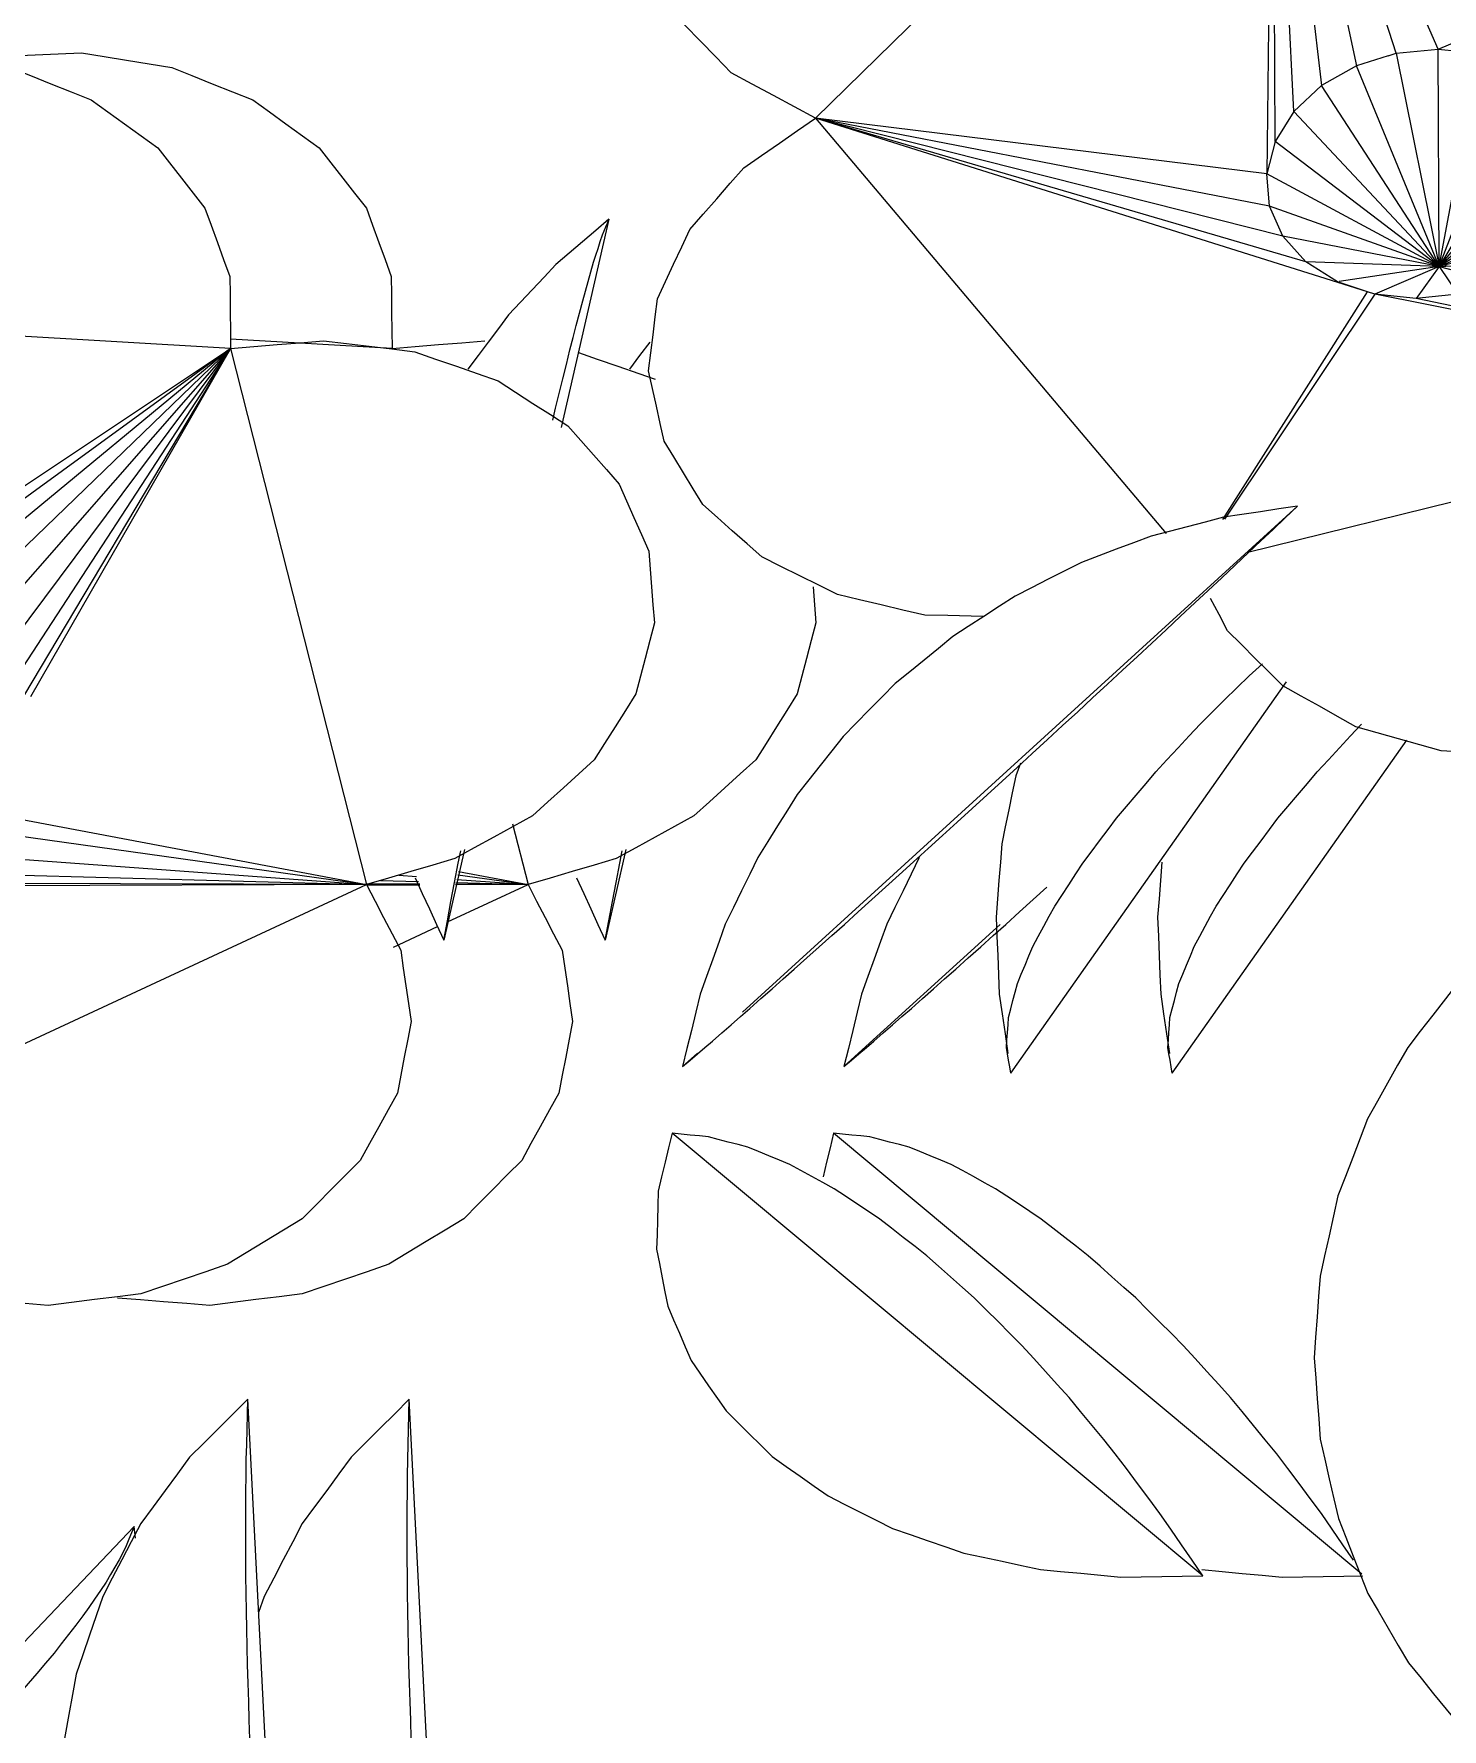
# Model space of a CAD drawing. Header units: metres. Extents: x 10.2 to 20.8, y -0.2 to 6.6.
# Drawn here: x 14.7271 to 14.8006, y 1.5938 to 1.6823 of the extents above; entities that cross this region are included whole.
import ezdxf

# ---------------------------------------------------------------- set-up
doc = ezdxf.new("R2010")
doc.units = ezdxf.units.M
doc.layers.add('Importações nas famílias', color=250, linetype='Continuous', lineweight=5)
doc.layers.add('Vegetação', color=7, linetype='Continuous', lineweight=5)

# ---------------------------------------------------------------- blocks, each defined once
blk = doc.blocks.new('Planta_pergolado_12200 - plantas pergolado_skp_Component_12-V2729-Corte 3')
at = {"layer": 'Importações nas famílias'}
blk.add_line((14.85772, 0.529997), (14.864207, 0.574067), dxfattribs=at)
at = {"layer": 'Importações nas famílias', "flags": 128}
for points in [[(14.864207, 0.574067), (14.863343, 0.573461), (14.862478, 0.572856), (14.861614, 0.57225), (14.86075, 0.571645)], [(14.863111, 0.570979), (14.863385, 0.571751), (14.863659, 0.572523), (14.863933, 0.573295), (14.864207, 0.574067)], [(14.86075, 0.571645), (14.859981, 0.570912), (14.859213, 0.570179), (14.858444, 0.569446), (14.857676, 0.568713)], [(14.862086, 0.56765), (14.862342, 0.568482), (14.862598, 0.569314), (14.862854, 0.570147), (14.863111, 0.570979)], [(14.857676, 0.568713), (14.857021, 0.56787), (14.856366, 0.567027), (14.855712, 0.566184), (14.855057, 0.565341)], [(14.861143, 0.564117), (14.861379, 0.565), (14.861614, 0.565883), (14.86185, 0.566767), (14.862086, 0.56765)], [(14.855057, 0.565341), (14.854531, 0.564407), (14.854006, 0.563474), (14.85348, 0.56254), (14.852955, 0.561606)], [(14.860294, 0.560419), (14.860506, 0.561343), (14.860719, 0.562268), (14.860931, 0.563192), (14.861143, 0.564117)], [(14.852955, 0.561606), (14.85257, 0.560604), (14.852186, 0.559602), (14.851802, 0.5586), (14.851418, 0.557598)], [(14.859547, 0.556597), (14.859734, 0.557552), (14.85992, 0.558508), (14.860107, 0.559463), (14.860294, 0.560419)], [(14.851418, 0.557598), (14.851184, 0.55655), (14.850951, 0.555503), (14.850717, 0.554456), (14.850483, 0.553409)], [(14.858911, 0.552694), (14.85907, 0.55367), (14.859229, 0.554645), (14.859388, 0.555621), (14.859547, 0.556597)], [(14.850483, 0.553409), (14.850406, 0.552341), (14.850328, 0.551273), (14.85025, 0.550205), (14.850173, 0.549138)], [(14.858392, 0.548753), (14.858522, 0.549738), (14.858651, 0.550723), (14.858781, 0.551709), (14.858911, 0.552694)], [(14.850173, 0.549138), (14.850253, 0.548075), (14.850333, 0.547011), (14.850413, 0.545948), (14.850493, 0.544885)], [(14.857997, 0.544817), (14.858096, 0.545801), (14.858195, 0.546785), (14.858293, 0.547769), (14.858392, 0.548753)], [(14.850493, 0.544885), (14.850729, 0.543851), (14.850965, 0.542818), (14.851201, 0.541784), (14.851437, 0.54075)], [(14.85773, 0.540931), (14.857797, 0.541903), (14.857864, 0.542874), (14.857931, 0.543846), (14.857997, 0.544817)], [(14.851437, 0.54075), (14.851824, 0.53977), (14.85221, 0.53879), (14.852596, 0.537811), (14.852983, 0.536831)], [(14.857595, 0.537138), (14.857629, 0.538087), (14.857663, 0.539035), (14.857696, 0.539983), (14.85773, 0.540931)], [(14.857591, 0.53348), (14.857592, 0.534395), (14.857593, 0.535309), (14.857594, 0.536224), (14.857595, 0.537138)], [(14.852983, 0.536831), (14.853511, 0.535928), (14.854038, 0.535024), (14.854566, 0.534121), (14.855094, 0.533218)], [(14.855094, 0.533218), (14.85575, 0.532413), (14.856407, 0.531608), (14.857063, 0.530802), (14.85772, 0.529997)], [(14.85772, 0.529997), (14.857688, 0.530868), (14.857656, 0.531739), (14.857623, 0.532609), (14.857591, 0.53348)]]:
    blk.add_lwpolyline(points, dxfattribs=at)
blk = doc.blocks.new('Planta_pergolado_12200 - plantas pergolado_skp_Component_12-V2751-Corte 3')
at = {"layer": 'Importações nas famílias'}
for p, q in [((14.790518, 1.038175), (14.791209, 1.038805)), ((14.778089, 1.017431), (14.792472, 1.037865)), ((14.778589, 1.033618), (14.778345, 1.032952))]:
    blk.add_line(p, q, dxfattribs=at)
at = {"layer": 'Importações nas famílias', "flags": 128}
for points in [[(14.787966, 1.035658), (14.788604, 1.036287), (14.789242, 1.036917), (14.78988, 1.037546), (14.790518, 1.038175)], [(14.785652, 1.03317), (14.78623, 1.033792), (14.786809, 1.034414), (14.787388, 1.035036), (14.787966, 1.035658)], [(14.778345, 1.032952), (14.778162, 1.032067), (14.777978, 1.031182), (14.777795, 1.030297), (14.777612, 1.029412)], [(14.7836, 1.030739), (14.784113, 1.031346), (14.784626, 1.031954), (14.785139, 1.032562), (14.785652, 1.03317)], [(14.781834, 1.028391), (14.782275, 1.028978), (14.782717, 1.029565), (14.783158, 1.030152), (14.7836, 1.030739)], [(14.777612, 1.029412), (14.777539, 1.028455), (14.777467, 1.027498), (14.777394, 1.026541), (14.777322, 1.025584)], [(14.780373, 1.026154), (14.780738, 1.026714), (14.781103, 1.027273), (14.781469, 1.027832), (14.781834, 1.028391)], [(14.777322, 1.025584), (14.777362, 1.024577), (14.777402, 1.023571), (14.777442, 1.022565), (14.777482, 1.021559)], [(14.779234, 1.024052), (14.779518, 1.024577), (14.779803, 1.025103), (14.780088, 1.025629), (14.780373, 1.026154)], [(14.778429, 1.022108), (14.77863, 1.022594), (14.778831, 1.02308), (14.779032, 1.023566), (14.779234, 1.024052)], [(14.777967, 1.020344), (14.778082, 1.020785), (14.778198, 1.021226), (14.778313, 1.021667), (14.778429, 1.022108)], [(14.777482, 1.021559), (14.777634, 1.020527), (14.777786, 1.019495), (14.777937, 1.018463)], [(14.777853, 1.018779), (14.777881, 1.01917), (14.77791, 1.019561), (14.777938, 1.019952), (14.777967, 1.020344)], [(14.778089, 1.017431), (14.77803, 1.017768), (14.777971, 1.018105), (14.777912, 1.018442), (14.777853, 1.018779)]]:
    blk.add_lwpolyline(points, dxfattribs=at)
blk = doc.blocks.new('Planta_pergolado_12200 - plantas pergolado_skp_Component_17-V2992-Corte 3')
at = {"layer": 'Importações nas famílias'}
for p, q in [((14.767887, 1.677891), (14.791736, 1.701251)), ((14.791736, 1.701251), (14.791444, 1.67499)), ((14.792851, 1.678245), (14.791736, 1.701251)), ((14.791736, 1.701251), (14.794298, 1.679593)), ((14.791736, 1.701251), (14.79612, 1.680628)), ((14.791878, 1.676675), (14.791736, 1.701251)), ((14.800376, 1.6815), (14.791736, 1.701251)), ((14.798194, 1.681278), (14.791736, 1.701251)), ((14.800376, 1.6815), (14.826201, 1.692328)), ((14.797777, 1.681148), (14.79612, 1.680628)), ((14.797777, 1.681148), (14.798194, 1.681278)), ((14.798194, 1.681278), (14.800376, 1.6815)), ((14.798194, 1.681278), (14.800441, 1.670155)), ((14.800441, 1.670155), (14.800376, 1.6815)), ((14.800376, 1.6815), (14.80252, 1.681278)), ((14.800441, 1.670155), (14.80252, 1.681278)), ((14.79612, 1.680628), (14.794298, 1.679593)), ((14.800441, 1.670155), (14.79612, 1.680628)), ((14.800441, 1.670155), (14.804478, 1.680628)), ((14.794298, 1.679593), (14.792851, 1.678245)), ((14.800441, 1.670155), (14.794298, 1.679593)), ((14.806118, 1.679593), (14.800441, 1.670155)), ((14.791444, 1.67499), (14.767887, 1.677891)), ((14.767887, 1.677891), (14.786189, 1.656218)), ((14.79158, 1.673305), (14.767887, 1.677891)), ((14.792277, 1.671735), (14.767887, 1.677891)), ((14.793486, 1.670386), (14.767887, 1.677891)), ((14.79669, 1.668832), (14.767887, 1.677891)), ((14.792851, 1.678245), (14.791878, 1.676675)), ((14.800441, 1.670155), (14.792851, 1.678245)), ((14.800441, 1.670155), (14.807327, 1.678245)), ((14.791878, 1.676675), (14.791444, 1.67499)), ((14.800441, 1.670155), (14.791878, 1.676675)), ((14.808023, 1.676675), (14.800441, 1.670155)), ((14.800441, 1.670155), (14.791444, 1.67499)), ((14.79158, 1.673305), (14.791444, 1.67499)), ((14.808159, 1.67499), (14.800441, 1.670155)), ((14.800441, 1.670155), (14.79158, 1.673305)), ((14.792277, 1.671735), (14.79158, 1.673305)), ((14.800441, 1.670155), (14.807726, 1.673305)), ((14.800441, 1.670155), (14.792277, 1.671735)), ((14.793486, 1.670386), (14.792277, 1.671735)), ((14.806664, 1.671712), (14.800441, 1.670155)), ((14.800441, 1.670155), (14.793486, 1.670386)), ((14.795126, 1.669352), (14.793486, 1.670386)), ((14.800441, 1.670155), (14.795223, 1.669366)), ((14.800441, 1.670155), (14.797084, 1.668701)), ((14.800441, 1.670155), (14.799227, 1.668479)), ((14.800441, 1.670155), (14.805305, 1.670386)), ((14.800441, 1.670155), (14.80141, 1.668701)), ((14.800441, 1.670155), (14.803483, 1.669352)), ((14.789148, 1.656948), (14.79669, 1.668832)), ((14.79669, 1.668832), (14.795126, 1.669352)), ((14.797084, 1.668701), (14.79669, 1.668832)), ((14.797084, 1.668701), (14.789242, 1.656968)), ((14.799227, 1.668479), (14.797084, 1.668701)), ((14.823653, 1.663454), (14.797084, 1.668701)), ((14.80141, 1.668701), (14.799227, 1.668479)), ((14.823653, 1.663454), (14.799227, 1.668479)), ((14.790388, 1.655218), (14.823653, 1.663454))]:
    blk.add_line(p, q, dxfattribs=at)
at = {"layer": 'Importações nas famílias', "flags": 128}
for points in [[(14.7635, 1.680266), (14.762693, 1.681093), (14.761886, 1.68192), (14.761079, 1.682748), (14.760272, 1.683575)], [(14.767887, 1.677891), (14.76679, 1.678485), (14.765693, 1.679078), (14.764597, 1.679672), (14.7635, 1.680266)], [(14.764149, 1.675296), (14.765084, 1.675945), (14.766018, 1.676594), (14.766953, 1.677242), (14.767887, 1.677891)], [(14.761338, 1.672083), (14.76204, 1.672886), (14.762743, 1.67369), (14.763446, 1.674493), (14.764149, 1.675296)], [(14.759645, 1.668469), (14.760068, 1.669373), (14.760491, 1.670276), (14.760914, 1.67118), (14.761338, 1.672083)], [(14.759186, 1.664702), (14.7593, 1.665644), (14.759415, 1.666586), (14.75953, 1.667527), (14.759645, 1.668469)], [(14.759992, 1.661037), (14.75979, 1.661953), (14.759589, 1.662869), (14.759387, 1.663786), (14.759186, 1.664702)], [(14.762008, 1.657725), (14.761504, 1.658553), (14.761, 1.659381), (14.760496, 1.660209), (14.759992, 1.661037)], [(14.765097, 1.654991), (14.764325, 1.655674), (14.763553, 1.656358), (14.76278, 1.657041), (14.762008, 1.657725)], [(14.769049, 1.653022), (14.768061, 1.653514), (14.767073, 1.654006), (14.766085, 1.654499), (14.765097, 1.654991)], [(14.773593, 1.651951), (14.772457, 1.652219), (14.771321, 1.652487), (14.770185, 1.652754), (14.769049, 1.653022)], [(14.789396, 1.651129), (14.788951, 1.65198), (14.788505, 1.65283)], [(14.776679, 1.651888), (14.776007, 1.651902), (14.7748, 1.651927), (14.773593, 1.651951)], [(14.792286, 1.648263), (14.791563, 1.64898), (14.790841, 1.649696), (14.790119, 1.650413), (14.789396, 1.651129)], [(14.796085, 1.646129), (14.795135, 1.646662), (14.794185, 1.647196), (14.793235, 1.64773), (14.792286, 1.648263)], [(14.800534, 1.644871), (14.799422, 1.645185), (14.798309, 1.6455), (14.797197, 1.645814), (14.796085, 1.646129)], [(14.805331, 1.644575), (14.804132, 1.644649), (14.802933, 1.644723), (14.801734, 1.644797), (14.800534, 1.644871)]]:
    blk.add_lwpolyline(points, dxfattribs=at)
blk = doc.blocks.new('Planta_pergolado_12200 - plantas pergolado_skp_Component_16-V2993-Corte 3')
for name, p in [('Planta_pergolado_12200 - plantas pergolado_skp_Component_17-V2992-Corte 3', (0, 0)), ('Planta_pergolado_12200 - plantas pergolado_skp_Component_12-V2751-Corte 3', (0, 0.610611)), ('Planta_pergolado_12200 - plantas pergolado_skp_Component_12-V2729-Corte 3', (-0.056262, 1.06405))]:
    blk.add_blockref(name, p)
blk = doc.blocks.new('Planta_pergolado_12200 - plantas pergolado_skp_Component_12-V2864-Corte 3')
at = {"layer": 'Importações nas famílias'}
blk.add_line((14.965252, 1.351571), (14.977488, 1.368955), dxfattribs=at)
at = {"layer": 'Importações nas famílias', "flags": 128}
for points in [[(14.972815, 1.36731), (14.973393, 1.367932), (14.973972, 1.368554), (14.974551, 1.369176), (14.975129, 1.369798)], [(14.970763, 1.364879), (14.971276, 1.365487), (14.971789, 1.366094), (14.972302, 1.366702), (14.972815, 1.36731)], [(14.968997, 1.362532), (14.969438, 1.363118), (14.96988, 1.363705), (14.970321, 1.364292), (14.970763, 1.364879)], [(14.964702, 1.362595), (14.96463, 1.361638), (14.964557, 1.360681), (14.964485, 1.359724)], [(14.967536, 1.360294), (14.967901, 1.360854), (14.968266, 1.361413), (14.968632, 1.361972), (14.968997, 1.362532)], [(14.966397, 1.358192), (14.966681, 1.358718), (14.966966, 1.359243), (14.967251, 1.359769), (14.967536, 1.360294)], [(14.964485, 1.359724), (14.964525, 1.358718), (14.964565, 1.357711), (14.964605, 1.356705), (14.964645, 1.355699)], [(14.965592, 1.356248), (14.965793, 1.356734), (14.965994, 1.35722), (14.966195, 1.357706), (14.966397, 1.358192)], [(14.964645, 1.355699), (14.964797, 1.354667), (14.964949, 1.353635), (14.9651, 1.352603)], [(14.96513, 1.354484), (14.965245, 1.354925), (14.965361, 1.355366), (14.965476, 1.355807), (14.965592, 1.356248)], [(14.965016, 1.352919), (14.965044, 1.35331), (14.965073, 1.353701), (14.965101, 1.354093), (14.96513, 1.354484)], [(14.965252, 1.351571), (14.965193, 1.351908), (14.965134, 1.352245), (14.965075, 1.352582), (14.965016, 1.352919)]]:
    blk.add_lwpolyline(points, dxfattribs=at)
blk = doc.blocks.new('Planta_pergolado_12200 - plantas pergolado_skp_Component_17-V3001-Corte 3')
at = {"layer": 'Importações nas famílias'}
for p, q in [((14.814093, 1.710725), (14.814785, 1.710911)), ((14.834625, 1.692328), (14.826831, 1.694346)), ((14.832201, 1.691312), (14.834625, 1.692328)), ((14.834625, 1.692328), (14.832369, 1.691276)), ((14.834625, 1.692328), (14.832586, 1.69123)), ((14.834625, 1.692328), (14.832815, 1.691181)), ((14.834625, 1.692328), (14.833027, 1.691136)), ((14.834625, 1.692328), (14.833171, 1.691077)), ((14.834625, 1.692328), (14.833252, 1.691009)), ((14.834625, 1.692328), (14.833303, 1.690967)), ((14.834625, 1.692328), (14.83332, 1.690952)), ((14.834625, 1.692328), (14.834462, 1.690489)), ((14.800847, 1.670174), (14.800245, 1.670363)), ((14.803908, 1.67032), (14.801909, 1.670386)), ((14.829535, 1.663956), (14.828409, 1.664178)), ((14.829533, 1.663977), (14.828482, 1.664193)), ((14.828728, 1.664244), (14.829526, 1.664056)), ((14.823927, 1.661436), (14.829637, 1.66285)), ((14.808958, 1.644871), (14.808299, 1.645057))]:
    blk.add_line(p, q, dxfattribs=at)
at = {"layer": 'Importações nas famílias', "flags": 128}
for points in [[(14.814785, 1.710911), (14.815997, 1.710985), (14.817209, 1.711059), (14.818422, 1.711133), (14.819634, 1.711207)], [(14.819634, 1.711207), (14.820808, 1.711035), (14.821982, 1.710863), (14.823156, 1.710692), (14.82433, 1.71052)], [(14.82433, 1.71052), (14.825386, 1.710114), (14.826442, 1.709709), (14.827498, 1.709303), (14.828554, 1.708897)], [(14.828554, 1.708897), (14.82942, 1.708286), (14.830286, 1.707674), (14.831151, 1.707062), (14.832017, 1.70645)], [(14.832017, 1.70645), (14.832634, 1.705673), (14.83325, 1.704897), (14.833867, 1.70412), (14.834483, 1.703344)], [(14.782068, 1.705291), (14.782885, 1.705424), (14.784253, 1.705647), (14.785622, 1.70587)], [(14.785622, 1.70587), (14.786988, 1.705779), (14.788355, 1.705689), (14.789721, 1.705598), (14.791087, 1.705508)], [(14.791087, 1.705508), (14.792334, 1.705111), (14.793581, 1.704715), (14.794333, 1.704476)], [(14.834483, 1.703344), (14.834809, 1.702456), (14.835134, 1.701567), (14.83546, 1.700679), (14.835785, 1.699791)], [(14.835785, 1.699791), (14.835797, 1.698852), (14.835809, 1.697912), (14.835821, 1.696973), (14.835833, 1.696034)], [(14.835833, 1.696034), (14.835531, 1.695107), (14.835229, 1.694181), (14.834927, 1.693254), (14.834625, 1.692328)], [(14.834625, 1.692328), (14.835813, 1.692205), (14.837001, 1.692082), (14.83819, 1.691959), (14.839378, 1.691836)], [(14.839378, 1.691836), (14.840464, 1.691476), (14.841549, 1.691115), (14.842164, 1.690911)], [(14.845829, 1.689063), (14.846447, 1.688673), (14.847356, 1.688099)], [(14.847356, 1.688099), (14.848027, 1.687352), (14.848697, 1.686604), (14.849368, 1.685857), (14.850038, 1.685109)], [(14.850038, 1.685109), (14.850424, 1.684239), (14.85081, 1.683368)], [(14.849844, 1.672413), (14.849304, 1.671543), (14.848764, 1.670672)], [(14.848764, 1.670672), (14.847962, 1.669925), (14.84716, 1.669177), (14.846357, 1.66843), (14.845555, 1.667682)], [(14.845555, 1.667682), (14.844545, 1.667109), (14.843535, 1.666535), (14.842524, 1.665961), (14.841514, 1.665388)], [(14.841514, 1.665388), (14.840365, 1.665027), (14.839216, 1.664667), (14.838066, 1.664306), (14.836917, 1.663946)], [(14.836917, 1.663946), (14.835707, 1.663823), (14.834497, 1.6637), (14.833287, 1.663577), (14.832077, 1.663454)], [(14.832077, 1.663454), (14.832216, 1.662527), (14.832354, 1.661601), (14.832493, 1.660674), (14.832632, 1.659748)], [(14.832632, 1.659748), (14.832454, 1.658809), (14.832276, 1.657869), (14.832098, 1.65693), (14.831921, 1.655991)], [(14.813755, 1.644575), (14.812556, 1.644649), (14.811356, 1.644723), (14.810157, 1.644797), (14.808958, 1.644871)], [(14.817368, 1.64509), (14.816164, 1.644918), (14.814959, 1.644747), (14.813755, 1.644575)]]:
    blk.add_lwpolyline(points, dxfattribs=at)
blk = doc.blocks.new('Planta_pergolado_12200 - plantas pergolado_skp_Component_16-V3002-Corte 3')
for name, p in [('Planta_pergolado_12200 - plantas pergolado_skp_Component_17-V3001-Corte 3', (0, 0)), ('Planta_pergolado_12200 - plantas pergolado_skp_Component_12-V2864-Corte 3', (-0.17874, 0.276471))]:
    blk.add_blockref(name, p)
blk = doc.blocks.new('Planta_pergolado_12200 - plantas pergolado_skp_-V3050-Corte 3')
for name in ['Planta_pergolado_12200 - plantas pergolado_skp_Component_16-V2993-Corte 3', 'Planta_pergolado_12200 - plantas pergolado_skp_Component_16-V3002-Corte 3']:
    blk.add_blockref(name, (0, 0))
blk = doc.blocks.new('Planta_pergolado_12200 - plantas pergolado_skp_-V3106-Corte 3')
blk.add_blockref('Planta_pergolado_12200 - plantas pergolado_skp_-V3050-Corte 3', (0, 0))
blk = doc.blocks.new('Planta_pergolado_12200 - plantas pergolado_skp_Component_12-V2842-Corte 3')
at = {"layer": 'Importações nas famílias'}
blk.add_line((15.062515, 1.125049), (15.034826, 1.148153), dxfattribs=at)
at = {"layer": 'Importações nas famílias', "flags": 128}
for points in [[(15.034826, 1.148153), (15.034644, 1.147397), (15.034461, 1.146642), (15.034279, 1.145886), (15.034097, 1.14513)], [(15.036724, 1.147971), (15.036249, 1.148016), (15.035775, 1.148062), (15.0353, 1.148107), (15.034826, 1.148153)], [(15.03878, 1.147424), (15.038266, 1.147561), (15.037752, 1.147697), (15.037238, 1.147834), (15.036724, 1.147971)], [(15.040972, 1.146517), (15.040424, 1.146744), (15.039876, 1.146971), (15.039328, 1.147197), (15.03878, 1.147424)], [(15.043275, 1.145262), (15.0427, 1.145576), (15.042124, 1.14589), (15.041548, 1.146204), (15.040972, 1.146517)], [(15.034097, 1.14513), (15.034077, 1.144373), (15.034058, 1.143615), (15.034039, 1.142857), (15.03402, 1.142099)], [(15.045664, 1.143671), (15.045067, 1.144069), (15.04447, 1.144467), (15.043873, 1.144864), (15.043275, 1.145262)], [(15.048113, 1.141763), (15.047501, 1.14224), (15.046889, 1.142717), (15.046277, 1.143194), (15.045664, 1.143671)], [(15.03402, 1.142099), (15.034164, 1.141357), (15.034309, 1.140615), (15.034453, 1.139873), (15.034598, 1.139131)], [(15.050593, 1.139559), (15.049973, 1.14011), (15.049353, 1.140661), (15.048733, 1.141212), (15.048113, 1.141763)], [(15.034598, 1.139131), (15.034903, 1.138422), (15.035208, 1.137714), (15.035512, 1.137005), (15.035817, 1.136296)], [(15.053078, 1.137083), (15.052457, 1.137702), (15.051835, 1.138321), (15.051214, 1.13894), (15.050593, 1.139559)], [(15.055539, 1.134362), (15.054924, 1.135042), (15.054308, 1.135723), (15.053693, 1.136403), (15.053078, 1.137083)], [(15.035817, 1.136296), (15.036275, 1.135637), (15.036733, 1.134977), (15.037191, 1.134318), (15.037649, 1.133659)], [(15.05795, 1.131428), (15.057348, 1.132162), (15.056745, 1.132895), (15.056142, 1.133629), (15.055539, 1.134362)], [(15.037649, 1.133659), (15.038249, 1.133065), (15.038849, 1.132471), (15.03945, 1.131877), (15.04005, 1.131283)], [(15.04005, 1.131283), (15.040778, 1.130768), (15.041507, 1.130253), (15.042235, 1.129739), (15.042964, 1.129224)], [(15.060284, 1.128312), (15.059701, 1.129091), (15.059117, 1.12987), (15.058534, 1.130649), (15.05795, 1.131428)], [(15.042964, 1.129224), (15.043804, 1.1288), (15.044644, 1.128377), (15.045483, 1.127953), (15.046323, 1.127529)], [(15.062515, 1.125049), (15.061957, 1.125865), (15.061399, 1.126681), (15.060842, 1.127496), (15.060284, 1.128312)], [(15.046323, 1.127529), (15.047254, 1.127207), (15.048186, 1.126885), (15.049117, 1.126562), (15.050048, 1.12624)], [(15.050048, 1.12624), (15.051049, 1.126026), (15.05205, 1.125812), (15.053051, 1.125598), (15.054052, 1.125385)], [(15.054052, 1.125385), (15.055099, 1.125285), (15.056146, 1.125185), (15.057193, 1.125085), (15.05824, 1.124985)], [(15.05824, 1.124985), (15.059309, 1.125001), (15.060377, 1.125017), (15.061446, 1.125033), (15.062515, 1.125049)]]:
    blk.add_lwpolyline(points, dxfattribs=at)
blk = doc.blocks.new('Planta_pergolado_12200 - plantas pergolado_skp_Component_12-V3127-Corte 3')
at = {"layer": 'Importações nas famílias'}
blk.add_line((14.740519, 0.956016), (14.738275, 1.000419), dxfattribs=at)
at = {"layer": 'Importações nas famílias', "flags": 128}
for points in [[(14.738275, 1.000419), (14.737515, 0.999661), (14.736756, 0.998903), (14.735997, 0.998145), (14.735237, 0.997387)], [(14.738191, 0.997269), (14.738212, 0.998057), (14.738233, 0.998844), (14.738254, 0.999632), (14.738275, 1.000419)], [(14.735237, 0.997387), (14.734601, 0.996523), (14.733965, 0.995658), (14.733329, 0.994794), (14.732692, 0.993929)], [(14.73816, 0.993883), (14.738167, 0.99473), (14.738175, 0.995576), (14.738183, 0.996423), (14.738191, 0.997269)], [(14.732692, 0.993929), (14.732194, 0.992978), (14.731696, 0.992028), (14.731198, 0.991077), (14.7307, 0.990126)], [(14.738181, 0.990297), (14.738175, 0.991194), (14.73817, 0.99209), (14.738165, 0.992987), (14.73816, 0.993883)], [(14.7307, 0.990126), (14.730352, 0.989111), (14.730004, 0.988096), (14.729656, 0.987082), (14.729308, 0.986067)], [(14.738254, 0.986553), (14.738236, 0.987489), (14.738218, 0.988425), (14.738199, 0.989361), (14.738181, 0.990297)], [(14.729308, 0.986067), (14.729117, 0.985012), (14.728927, 0.983957), (14.728737, 0.982902), (14.728547, 0.981847)], [(14.73838, 0.982691), (14.738348, 0.983657), (14.738317, 0.984622), (14.738286, 0.985588), (14.738254, 0.986553)], [(14.738555, 0.978755), (14.738511, 0.979739), (14.738468, 0.980723), (14.738424, 0.981707), (14.73838, 0.982691)], [(14.728547, 0.981847), (14.728519, 0.980777), (14.728492, 0.979706), (14.728464, 0.978636), (14.728436, 0.977566)], [(14.738779, 0.974787), (14.738723, 0.975779), (14.738667, 0.976771), (14.738611, 0.977763), (14.738555, 0.978755)], [(14.728436, 0.977566), (14.728572, 0.976505), (14.728707, 0.975444), (14.728842, 0.974384), (14.728978, 0.973323)], [(14.739049, 0.970833), (14.738981, 0.971822), (14.738914, 0.97281), (14.738847, 0.973799), (14.738779, 0.974787)], [(14.728978, 0.973323), (14.729273, 0.972297), (14.729568, 0.971271), (14.729864, 0.970245), (14.730159, 0.969219)], [(14.739361, 0.966936), (14.739283, 0.967911), (14.739205, 0.968885), (14.739127, 0.969859), (14.739049, 0.970833)], [(14.730159, 0.969219), (14.730607, 0.968251), (14.731056, 0.967284), (14.731504, 0.966316), (14.731953, 0.965349)], [(14.739713, 0.96314), (14.739625, 0.964089), (14.739537, 0.965038), (14.739449, 0.965987), (14.739361, 0.966936)], [(14.731953, 0.965349), (14.732543, 0.964463), (14.733134, 0.963577), (14.733725, 0.962691), (14.734316, 0.961805)], [(14.7401, 0.959486), (14.740004, 0.9604), (14.739907, 0.961313), (14.73981, 0.962227), (14.739713, 0.96314)], [(14.734316, 0.961805), (14.735035, 0.961021), (14.735755, 0.960237), (14.736474, 0.959453), (14.737194, 0.958669)], [(14.740519, 0.956016), (14.740414, 0.956884), (14.740309, 0.957751), (14.740205, 0.958619), (14.7401, 0.959486)], [(14.737194, 0.958669), (14.738025, 0.958006), (14.738856, 0.957343), (14.739687, 0.956679), (14.740519, 0.956016)]]:
    blk.add_lwpolyline(points, dxfattribs=at)
blk = doc.blocks.new('Planta_pergolado_12200 - plantas pergolado_skp_Component_12-V3128-Corte 3')
at = {"layer": 'Importações nas famílias'}
for p, q in [((14.793043, 1.047027), (14.764083, 1.020625)), ((14.761735, 1.018484), (14.760957, 1.017775))]:
    blk.add_line(p, q, dxfattribs=at)
at = {"layer": 'Importações nas famílias', "flags": 128}
for points in [[(14.793043, 1.047027), (14.792076, 1.046882), (14.79111, 1.046738), (14.790143, 1.046593), (14.789176, 1.046449)], [(14.790491, 1.044612), (14.791129, 1.045216), (14.791767, 1.045819), (14.792405, 1.046423), (14.793043, 1.047027)], [(14.789176, 1.046449), (14.788233, 1.046203), (14.78729, 1.045957), (14.786346, 1.045712), (14.785403, 1.045466)], [(14.785403, 1.045466), (14.784494, 1.045122), (14.783584, 1.044778), (14.782675, 1.044434), (14.781765, 1.04409)], [(14.781765, 1.04409), (14.7809, 1.043651), (14.780034, 1.043212), (14.779168, 1.042774), (14.778303, 1.042335)], [(14.787684, 1.041978), (14.788386, 1.042636), (14.789088, 1.043295), (14.789789, 1.043953), (14.790491, 1.044612)], [(14.778303, 1.042335), (14.777491, 1.041806), (14.776679, 1.041278), (14.775867, 1.040749), (14.775055, 1.040221)], [(14.784688, 1.039186), (14.785437, 1.039884), (14.786186, 1.040582), (14.786935, 1.04128), (14.787684, 1.041978)], [(14.775055, 1.040221), (14.774306, 1.039609), (14.773556, 1.038996), (14.772807, 1.038384), (14.772058, 1.037772)], [(14.781574, 1.036303), (14.782353, 1.037024), (14.783131, 1.037744), (14.78391, 1.038465), (14.784688, 1.039186)], [(14.772058, 1.037772), (14.771379, 1.037082), (14.770701, 1.036393), (14.770022, 1.035703), (14.769344, 1.035014)], [(14.778415, 1.033395), (14.779205, 1.034122), (14.779995, 1.034849), (14.780784, 1.035576), (14.781574, 1.036303)], [(14.769344, 1.035014), (14.768744, 1.034255), (14.768144, 1.033496), (14.767544, 1.032738), (14.766944, 1.031979)], [(14.775284, 1.030532), (14.776067, 1.031248), (14.776849, 1.031964), (14.777632, 1.032679), (14.778415, 1.033395)], [(14.766944, 1.031979), (14.766429, 1.031159), (14.765914, 1.030339), (14.765399, 1.02952), (14.764884, 1.0287)], [(14.772255, 1.02778), (14.773012, 1.028468), (14.77377, 1.029156), (14.774527, 1.029844), (14.775284, 1.030532)], [(14.764884, 1.0287), (14.76446, 1.027828), (14.764036, 1.026957), (14.763612, 1.026085), (14.763188, 1.025213)], [(14.7694, 1.025203), (14.770114, 1.025848), (14.770827, 1.026492), (14.771541, 1.027136), (14.772255, 1.02778)], [(14.763188, 1.025213), (14.76286, 1.024299), (14.762531, 1.023386), (14.762203, 1.022472), (14.761874, 1.021558)], [(14.766784, 1.022863), (14.767438, 1.023448), (14.768092, 1.024033), (14.768746, 1.024618), (14.7694, 1.025203)], [(14.764471, 1.020815), (14.765049, 1.021327), (14.765628, 1.021839), (14.766206, 1.022351), (14.766784, 1.022863)], [(14.761874, 1.021558), (14.761645, 1.020612), (14.761415, 1.019666), (14.761186, 1.01872), (14.760957, 1.017775)], [(14.762513, 1.019105), (14.763002, 1.019532), (14.763492, 1.01996), (14.763981, 1.020387), (14.764471, 1.020815)], [(14.760957, 1.017775), (14.761346, 1.018107), (14.761735, 1.01844), (14.762124, 1.018772), (14.762513, 1.019105)]]:
    blk.add_lwpolyline(points, dxfattribs=at)
blk = doc.blocks.new('Planta_pergolado_12200 - plantas pergolado_skp_Component_12-V2868-Corte 3')
at = {"layer": 'Importações nas famílias'}
for p, q in [((15.039957, 1.064446), (15.037465, 1.053577)), ((15.037025, 1.053952), (15.037174, 1.054588)), ((15.032416, 1.031555), (15.031331, 1.026822)), ((15.032093, 1.030829), (15.032221, 1.031475))]:
    blk.add_line(p, q, dxfattribs=at)
at = {"layer": 'Importações nas famílias', "flags": 128}
for points in [[(15.039957, 1.064446), (15.039263, 1.063853), (15.038569, 1.063261), (15.037875, 1.062669), (15.037181, 1.062077)], [(15.039615, 1.063635), (15.0397, 1.063838), (15.039786, 1.06404), (15.039871, 1.064243), (15.039957, 1.064446)], [(15.039153, 1.062204), (15.039269, 1.062562), (15.039384, 1.06292), (15.0395, 1.063278), (15.039615, 1.063635)], [(15.037181, 1.062077), (15.036566, 1.061422), (15.03595, 1.060767), (15.035335, 1.060112), (15.034719, 1.059457)], [(15.038584, 1.060186), (15.038726, 1.06069), (15.038869, 1.061195), (15.039011, 1.0617), (15.039153, 1.062204)], [(15.037919, 1.057627), (15.038085, 1.058267), (15.038251, 1.058906), (15.038417, 1.059546), (15.038584, 1.060186)], [(15.034719, 1.059457), (15.034189, 1.058747), (15.033659, 1.058037), (15.033129, 1.057327), (15.032599, 1.056617)], [(15.037174, 1.054588), (15.03736, 1.055348), (15.037547, 1.056108), (15.037733, 1.056867), (15.037919, 1.057627)], [(15.031331, 1.026822), (15.031522, 1.027824), (15.031712, 1.028826), (15.031903, 1.029828), (15.032093, 1.030829)], [(15.029842, 1.030063), (15.030214, 1.029253), (15.030586, 1.028443), (15.030959, 1.027632), (15.031331, 1.026822)]]:
    blk.add_lwpolyline(points, dxfattribs=at)
blk = doc.blocks.new('Planta_pergolado_12200 - plantas pergolado_skp_Component_17-V3334-Corte 3')
at = {"layer": 'Importações nas famílias'}
for p, q in [((14.737374, 1.665869), (14.70043, 1.668026)), ((14.714439, 1.65058), (14.737374, 1.665869)), ((14.737374, 1.665869), (14.716626, 1.650763)), ((14.737374, 1.665869), (14.718773, 1.650504)), ((14.737374, 1.665869), (14.720733, 1.64982)), ((14.737374, 1.665869), (14.722374, 1.648758)), ((14.737374, 1.665869), (14.723583, 1.64739)), ((14.737374, 1.665869), (14.724278, 1.645809)), ((14.737374, 1.665869), (14.724411, 1.644124)), ((14.737374, 1.665869), (14.726941, 1.647682)), ((14.737374, 1.665869), (14.744469, 1.637889)), ((14.723582, 1.641828), (14.744469, 1.637889)), ((14.722995, 1.640898), (14.744469, 1.637889)), ((14.721543, 1.639576), (14.744469, 1.637889)), ((14.711909, 1.622753), (14.744469, 1.637889)), ((14.744469, 1.637889), (14.715451, 1.637779)), ((14.744469, 1.637889), (14.717638, 1.637962)), ((14.719716, 1.638575), (14.744469, 1.637889))]:
    blk.add_line(p, q, dxfattribs=at)
at = {"layer": 'Importações nas famílias', "flags": 128}
for points in [[(14.725878, 1.680539), (14.726935, 1.680116), (14.727992, 1.679692), (14.729049, 1.679268), (14.730106, 1.678845)], [(14.730106, 1.678845), (14.730972, 1.678218), (14.731838, 1.677592), (14.732705, 1.676965), (14.733571, 1.676339)], [(14.733571, 1.676339), (14.734187, 1.675553), (14.734803, 1.674766), (14.735419, 1.67398), (14.736036, 1.673194)], [(14.736036, 1.673194), (14.73636, 1.672301), (14.736684, 1.671408), (14.737009, 1.670515), (14.737333, 1.669623)], [(14.737333, 1.669623), (14.737343, 1.668684), (14.737354, 1.667746), (14.737364, 1.666808), (14.737374, 1.665869)], [(14.737374, 1.665869), (14.738587, 1.665971), (14.739799, 1.666072), (14.741012, 1.666174), (14.742224, 1.666276)], [(14.742224, 1.666276), (14.743414, 1.666132), (14.744604, 1.665988), (14.745795, 1.665845), (14.746985, 1.665701)], [(14.746985, 1.665701), (14.748072, 1.665322), (14.749159, 1.664942), (14.750245, 1.664563), (14.751332, 1.664184)], [(14.751332, 1.664184), (14.752242, 1.663595), (14.753151, 1.663006), (14.754061, 1.662418), (14.75497, 1.661829)], [(14.75497, 1.661829), (14.755641, 1.66107), (14.756311, 1.660312), (14.756981, 1.659554), (14.757651, 1.658795)], [(14.757651, 1.658795), (14.758036, 1.657919), (14.758421, 1.657043), (14.758807, 1.656167), (14.759192, 1.655291)], [(14.759192, 1.655291), (14.759266, 1.654356), (14.75934, 1.653422), (14.759413, 1.652488), (14.759487, 1.651554)], [(14.759487, 1.651554), (14.759245, 1.650625), (14.759002, 1.649696), (14.75876, 1.648767), (14.758518, 1.647838)], [(14.758518, 1.647838), (14.757975, 1.646979), (14.757433, 1.646119), (14.756891, 1.645259), (14.756349, 1.644399)], [(14.756349, 1.644399), (14.755544, 1.643666), (14.754739, 1.642934), (14.753934, 1.642201), (14.753129, 1.641469)], [(14.753129, 1.641469), (14.752115, 1.640914), (14.751102, 1.640359), (14.750089, 1.639804), (14.749076, 1.639248)], [(14.749076, 1.639248), (14.747924, 1.638908), (14.746773, 1.638569), (14.745621, 1.638229), (14.744469, 1.637889)], [(14.744469, 1.637889), (14.744913, 1.637031), (14.745358, 1.636174), (14.745803, 1.635317), (14.746248, 1.63446)], [(14.746248, 1.63446), (14.746385, 1.633532), (14.746523, 1.632604), (14.74666, 1.631677), (14.746797, 1.630749)], [(14.746797, 1.630749), (14.746617, 1.629814), (14.746438, 1.628879), (14.746258, 1.627944), (14.746078, 1.627009)], [(14.746078, 1.627009), (14.745593, 1.62613), (14.745109, 1.625252), (14.744624, 1.624373), (14.74414, 1.623495)], [(14.74414, 1.623495), (14.743383, 1.622732), (14.742627, 1.62197), (14.741871, 1.621208), (14.741114, 1.620446)], [(14.741114, 1.620446), (14.740138, 1.619851), (14.739161, 1.619257), (14.738185, 1.618663), (14.737208, 1.618069)], [(14.737208, 1.618069), (14.736078, 1.617684), (14.734947, 1.617299), (14.733817, 1.616913), (14.732687, 1.616528)], [(14.72786, 1.615927), (14.726658, 1.616022), (14.725457, 1.616116), (14.724256, 1.616211), (14.723055, 1.616306)], [(14.732687, 1.616528), (14.73148, 1.616378), (14.730273, 1.616227), (14.729066, 1.616077), (14.72786, 1.615927)]]:
    blk.add_lwpolyline(points, dxfattribs=at)
blk = doc.blocks.new('Planta_pergolado_12200 - plantas pergolado_skp_Component_16-V3335-Corte 3')
for name, p in [('Planta_pergolado_12200 - plantas pergolado_skp_Component_17-V3334-Corte 3', (0, 0)), ('Planta_pergolado_12200 - plantas pergolado_skp_Component_12-V2868-Corte 3', (-0.282839, 0.608172)), ('Planta_pergolado_12200 - plantas pergolado_skp_Component_12-V3128-Corte 3', (0, 0.610611)), ('Planta_pergolado_12200 - plantas pergolado_skp_Component_12-V2842-Corte 3', (-0.274416, 0.476755)), ('Planta_pergolado_12200 - plantas pergolado_skp_Component_12-V3127-Corte 3', (0, 0.610611))]:
    blk.add_blockref(name, p)
blk = doc.blocks.new('Planta_pergolado_12200 - plantas pergolado_skp_Component_12-V3152-Corte 3')
at = {"layer": 'Importações nas famílias'}
blk.add_line((14.796403, 0.991292), (14.768833, 1.014296), dxfattribs=at)
at = {"layer": 'Importações nas famílias', "flags": 128}
for points in [[(14.768833, 1.014296), (14.768651, 1.013541), (14.768469, 1.012785), (14.768286, 1.012029)], [(14.770731, 1.014114), (14.770257, 1.01416), (14.769782, 1.014205), (14.769308, 1.014251), (14.768833, 1.014296)], [(14.772788, 1.013567), (14.772274, 1.013704), (14.771759, 1.013841), (14.771245, 1.013978), (14.770731, 1.014114)], [(14.77498, 1.012661), (14.774432, 1.012887), (14.773884, 1.013114), (14.773336, 1.013341), (14.772788, 1.013567)], [(14.777283, 1.011405), (14.776707, 1.011719), (14.776131, 1.012033), (14.775555, 1.012347), (14.77498, 1.012661)], [(14.779672, 1.009815), (14.779075, 1.010212), (14.778477, 1.01061), (14.77788, 1.011008), (14.777283, 1.011405)], [(14.78212, 1.007907), (14.781508, 1.008384), (14.780896, 1.008861), (14.780284, 1.009338), (14.779672, 1.009815)], [(14.784601, 1.005702), (14.78398, 1.006253), (14.78336, 1.006805), (14.78274, 1.007356), (14.78212, 1.007907)], [(14.787085, 1.003226), (14.786464, 1.003845), (14.785843, 1.004464), (14.785222, 1.005083), (14.784601, 1.005702)], [(14.789547, 1.000506), (14.788931, 1.001186), (14.788316, 1.001866), (14.787701, 1.002546), (14.787085, 1.003226)], [(14.791958, 0.997571), (14.791355, 0.998305), (14.790752, 0.999039), (14.79015, 0.999772), (14.789547, 1.000506)], [(14.794292, 0.994455), (14.793708, 0.995234), (14.793125, 0.996013), (14.792541, 0.996792), (14.791958, 0.997571)], [(14.795964, 0.992008), (14.795407, 0.992824), (14.794849, 0.99364), (14.794292, 0.994455)], [(14.788059, 0.991528), (14.789106, 0.991428), (14.790153, 0.991328), (14.7912, 0.991228), (14.792247, 0.991128)], [(14.792247, 0.991128), (14.793316, 0.991144), (14.794385, 0.991161), (14.795453, 0.991177), (14.796452, 0.991192)]]:
    blk.add_lwpolyline(points, dxfattribs=at)
blk = doc.blocks.new('Planta_pergolado_12200 - plantas pergolado_skp_Component_12-V3153-Corte 3')
at = {"layer": 'Importações nas famílias'}
for p, q in [((14.748942, 0.956016), (14.746698, 1.000419)), ((14.739124, 0.990126), (14.738837, 0.98929))]:
    blk.add_line(p, q, dxfattribs=at)
at = {"layer": 'Importações nas famílias', "flags": 128}
for points in [[(14.746698, 1.000419), (14.745939, 0.999661), (14.745179, 0.998903), (14.74442, 0.998145), (14.743661, 0.997387)], [(14.746614, 0.997269), (14.746635, 0.998057), (14.746656, 0.998844), (14.746677, 0.999632), (14.746698, 1.000419)], [(14.743661, 0.997387), (14.743024, 0.996523), (14.742388, 0.995658), (14.741752, 0.994794), (14.741116, 0.993929)], [(14.746583, 0.993883), (14.746591, 0.99473), (14.746599, 0.995576), (14.746607, 0.996423), (14.746614, 0.997269)], [(14.741116, 0.993929), (14.740618, 0.992978), (14.74012, 0.992028), (14.739622, 0.991077), (14.739124, 0.990126)], [(14.746604, 0.990297), (14.746599, 0.991194), (14.746594, 0.99209), (14.746588, 0.992987), (14.746583, 0.993883)], [(14.746678, 0.986553), (14.74666, 0.987489), (14.746641, 0.988425), (14.746623, 0.989361), (14.746604, 0.990297)], [(14.746803, 0.982691), (14.746772, 0.983657), (14.746741, 0.984622), (14.746709, 0.985588), (14.746678, 0.986553)], [(14.746979, 0.978755), (14.746935, 0.979739), (14.746891, 0.980723), (14.746847, 0.981707), (14.746803, 0.982691)], [(14.747203, 0.974787), (14.747147, 0.975779), (14.747091, 0.976771), (14.747035, 0.977763), (14.746979, 0.978755)], [(14.747472, 0.970833), (14.747405, 0.971822), (14.747338, 0.97281), (14.74727, 0.973799), (14.747203, 0.974787)], [(14.747785, 0.966936), (14.747707, 0.967911), (14.747629, 0.968885), (14.74755, 0.969859), (14.747472, 0.970833)], [(14.748137, 0.96314), (14.748049, 0.964089), (14.747961, 0.965038), (14.747873, 0.965987), (14.747785, 0.966936)], [(14.748524, 0.959486), (14.748427, 0.9604), (14.74833, 0.961313), (14.748233, 0.962227), (14.748137, 0.96314)], [(14.748942, 0.956016), (14.748838, 0.956884), (14.748733, 0.957751), (14.748628, 0.958619), (14.748524, 0.959486)], [(14.74728, 0.957343), (14.748111, 0.956679), (14.748942, 0.956016)]]:
    blk.add_lwpolyline(points, dxfattribs=at)
blk = doc.blocks.new('Planta_pergolado_12200 - plantas pergolado_skp_Component_12-V3154-Corte 3')
at = {"layer": 'Importações nas famílias'}
blk.add_line((14.777525, 1.0252), (14.76938, 1.017775), dxfattribs=at)
at = {"layer": 'Importações nas famílias', "flags": 128}
for points in [[(14.773308, 1.0287), (14.772884, 1.027828), (14.77246, 1.026957), (14.772036, 1.026085), (14.771612, 1.025213)], [(14.777823, 1.025203), (14.778537, 1.025848), (14.779251, 1.026492), (14.779965, 1.027136)], [(14.771612, 1.025213), (14.771283, 1.024299), (14.770955, 1.023386), (14.770626, 1.022472), (14.770298, 1.021558)], [(14.775208, 1.022863), (14.775862, 1.023448), (14.776516, 1.024033), (14.777169, 1.024618), (14.777823, 1.025203)], [(14.772894, 1.020815), (14.773473, 1.021327), (14.774051, 1.021839), (14.77463, 1.022351), (14.775208, 1.022863)], [(14.770298, 1.021558), (14.770068, 1.020612), (14.769839, 1.019666), (14.76961, 1.01872), (14.76938, 1.017775)], [(14.770936, 1.019105), (14.771426, 1.019532), (14.771915, 1.01996), (14.772405, 1.020387), (14.772894, 1.020815)], [(14.76938, 1.017775), (14.769769, 1.018107), (14.770158, 1.01844), (14.770547, 1.018772), (14.770936, 1.019105)]]:
    blk.add_lwpolyline(points, dxfattribs=at)
blk = doc.blocks.new('Planta_pergolado_12200 - plantas pergolado_skp_Component_12-V3351-Corte 3')
at = {"layer": 'Importações nas famílias'}
for p, q in [((14.758, 1.639728), (14.756915, 1.634995)), ((14.757677, 1.639002), (14.757805, 1.639647))]:
    blk.add_line(p, q, dxfattribs=at)
at = {"layer": 'Importações nas famílias', "flags": 128}
for points in [[(14.759243, 1.666209), (14.758713, 1.665499), (14.758183, 1.664789)], [(14.756915, 1.634995), (14.757106, 1.635997), (14.757296, 1.636998), (14.757487, 1.638), (14.757677, 1.639002)], [(14.755426, 1.638235), (14.755798, 1.637425), (14.75617, 1.636615), (14.756543, 1.635805), (14.756915, 1.634995)]]:
    blk.add_lwpolyline(points, dxfattribs=at)
blk = doc.blocks.new('Planta_pergolado_12200 - plantas pergolado_skp_Component_17-V3353-Corte 3')
at = {"layer": 'Importações nas famílias'}
for p, q in [((14.745798, 1.665869), (14.737369, 1.666361)), ((14.752089, 1.641057), (14.752892, 1.637889)), ((14.747241, 1.637904), (14.744469, 1.637912)), ((14.747256, 1.637867), (14.744469, 1.637857)), ((14.745192, 1.638102), (14.747185, 1.638047)), ((14.746151, 1.638385), (14.747079, 1.638317)), ((14.748693, 1.635937), (14.752892, 1.637889)), ((14.752892, 1.637889), (14.749108, 1.637874)), ((14.752892, 1.637889), (14.749114, 1.637899)), ((14.749134, 1.637993), (14.752892, 1.637889)), ((14.74917, 1.638163), (14.752892, 1.637889)), ((14.749222, 1.638403), (14.752892, 1.637889)), ((14.749258, 1.638574), (14.752892, 1.637889)), ((14.745865, 1.634622), (14.74817, 1.635694))]:
    blk.add_line(p, q, dxfattribs=at)
at = {"layer": 'Importações nas famílias', "flags": 128}
for points in [[(14.72474, 1.681097), (14.725954, 1.68115), (14.727169, 1.681202), (14.728383, 1.681255), (14.729598, 1.681308)], [(14.729598, 1.681308), (14.730774, 1.681115), (14.73195, 1.680923), (14.733126, 1.680731), (14.734302, 1.680539)], [(14.734302, 1.680539), (14.735359, 1.680116), (14.736416, 1.679692), (14.737473, 1.679268), (14.73853, 1.678845)], [(14.73853, 1.678845), (14.739396, 1.678218), (14.740262, 1.677592), (14.741128, 1.676965), (14.741994, 1.676339)], [(14.741994, 1.676339), (14.74261, 1.675553), (14.743227, 1.674766), (14.743843, 1.67398), (14.744459, 1.673194)], [(14.744459, 1.673194), (14.744784, 1.672301), (14.745108, 1.671408), (14.745432, 1.670515), (14.745757, 1.669623)], [(14.745757, 1.669623), (14.745767, 1.668684), (14.745777, 1.667746), (14.745788, 1.666808), (14.745798, 1.665869)], [(14.745798, 1.665869), (14.74701, 1.665971), (14.748223, 1.666072), (14.749435, 1.666174), (14.750647, 1.666276)], [(14.755522, 1.665661), (14.756495, 1.665322), (14.757582, 1.664942), (14.758669, 1.664563), (14.759523, 1.664265)], [(14.767763, 1.653422), (14.767837, 1.652488), (14.767911, 1.651554)], [(14.767911, 1.651554), (14.767668, 1.650625), (14.767426, 1.649696), (14.767184, 1.648767), (14.766941, 1.647838)], [(14.766941, 1.647838), (14.766399, 1.646979), (14.765857, 1.646119), (14.765314, 1.645259), (14.764772, 1.644399)], [(14.764772, 1.644399), (14.763967, 1.643666), (14.763162, 1.642934), (14.762357, 1.642201), (14.761552, 1.641469)], [(14.761552, 1.641469), (14.760539, 1.640914), (14.759526, 1.640359), (14.758513, 1.639804), (14.7575, 1.639248)], [(14.7575, 1.639248), (14.756348, 1.638908), (14.755196, 1.638569), (14.754044, 1.638229), (14.752892, 1.637889)], [(14.752892, 1.637889), (14.753337, 1.637031), (14.753782, 1.636174), (14.754227, 1.635317), (14.754672, 1.63446)], [(14.754672, 1.63446), (14.754809, 1.633532), (14.754946, 1.632604), (14.755083, 1.631677), (14.755221, 1.630749)], [(14.755221, 1.630749), (14.755041, 1.629814), (14.754861, 1.628879), (14.754681, 1.627944), (14.754501, 1.627009)], [(14.754501, 1.627009), (14.754017, 1.62613), (14.753532, 1.625252), (14.753048, 1.624373), (14.752563, 1.623495)], [(14.752563, 1.623495), (14.751807, 1.622732), (14.75105, 1.62197), (14.750294, 1.621208), (14.749538, 1.620446)], [(14.749538, 1.620446), (14.748561, 1.619851), (14.747585, 1.619257), (14.746608, 1.618663), (14.745631, 1.618069)], [(14.745631, 1.618069), (14.744501, 1.617684), (14.743371, 1.617299), (14.742241, 1.616913), (14.741111, 1.616528)], [(14.736283, 1.615927), (14.735082, 1.616022), (14.733881, 1.616116), (14.732679, 1.616211), (14.731478, 1.616306)], [(14.741111, 1.616528), (14.739904, 1.616378), (14.738697, 1.616227), (14.73749, 1.616077), (14.736283, 1.615927)]]:
    blk.add_lwpolyline(points, dxfattribs=at)
blk = doc.blocks.new('Planta_pergolado_12200 - plantas pergolado_skp_Component_16-V3354-Corte 3')
for name, p in [('Planta_pergolado_12200 - plantas pergolado_skp_Component_17-V3353-Corte 3', (0, 0)), ('Planta_pergolado_12200 - plantas pergolado_skp_Component_12-V3351-Corte 3', (0, 0)), ('Planta_pergolado_12200 - plantas pergolado_skp_Component_12-V3154-Corte 3', (0, 0.610611)), ('Planta_pergolado_12200 - plantas pergolado_skp_Component_12-V3152-Corte 3', (0, 0.610611)), ('Planta_pergolado_12200 - plantas pergolado_skp_Component_12-V3153-Corte 3', (0, 0.610611))]:
    blk.add_blockref(name, p)
blk = doc.blocks.new('Planta_pergolado_12200 - plantas pergolado_skp_-V3374-Corte 3')
for name in ['Planta_pergolado_12200 - plantas pergolado_skp_Component_16-V3335-Corte 3', 'Planta_pergolado_12200 - plantas pergolado_skp_Component_16-V3354-Corte 3']:
    blk.add_blockref(name, (0, 0))
blk = doc.blocks.new('Planta_pergolado_12200 - plantas pergolado_skp_-V3437-Corte 3')
blk.add_blockref('Planta_pergolado_12200 - plantas pergolado_skp_-V3374-Corte 3', (0, 0))
blk = doc.blocks.new('Planta_pergolado_12200 - plantas pergolado_skp_Component_12-V3788-Corte 3')
at = {"layer": 'Importações nas famílias'}
for p, q in [((14.732347, 1.604392), (14.71201, 1.583002)), ((14.732404, 1.603771), (14.732347, 1.604392)), ((14.722007, 1.591085), (14.721378, 1.590477)), ((14.713927, 1.583648), (14.71318, 1.583018))]:
    blk.add_line(p, q, dxfattribs=at)
at = {"layer": 'Importações nas famílias', "flags": 128}
for points in [[(14.732347, 1.604392), (14.732204, 1.604056), (14.732062, 1.603719), (14.731919, 1.603382), (14.731776, 1.603045)], [(14.731776, 1.603045), (14.731552, 1.602653), (14.731328, 1.602262), (14.731105, 1.601871), (14.730881, 1.60148)], [(14.730881, 1.60148), (14.730578, 1.601039), (14.730276, 1.600598), (14.729974, 1.600157), (14.729671, 1.599716)], [(14.729671, 1.599716), (14.729294, 1.59923), (14.728916, 1.598744), (14.728538, 1.598258), (14.728161, 1.597772)], [(14.728161, 1.597772), (14.727712, 1.597246), (14.727263, 1.59672), (14.726815, 1.596195), (14.726366, 1.595669)], [(14.726366, 1.595669), (14.725851, 1.59511), (14.725337, 1.594551), (14.724822, 1.593991), (14.724307, 1.593432)], [(14.724307, 1.593432), (14.723732, 1.592845), (14.723157, 1.592258), (14.722582, 1.591672), (14.722007, 1.591085)], [(14.719492, 1.588654), (14.718816, 1.588032), (14.71814, 1.58741), (14.717464, 1.586788), (14.716788, 1.586165)], [(14.716788, 1.586165), (14.716073, 1.585536), (14.715357, 1.584907), (14.714642, 1.584277), (14.713927, 1.583648)]]:
    blk.add_lwpolyline(points, dxfattribs=at)
blk = doc.blocks.new('Planta_pergolado_12200 - plantas pergolado_skp_Component_16-V3790-Corte 3')
blk.add_blockref('Planta_pergolado_12200 - plantas pergolado_skp_Component_12-V3788-Corte 3', (0, 0))
blk = doc.blocks.new('Planta_pergolado_12200 - plantas pergolado_skp_-V3864-Corte 3')
blk.add_blockref('Planta_pergolado_12200 - plantas pergolado_skp_Component_16-V3790-Corte 3', (0, 0))
blk = doc.blocks.new('Planta_pergolado_12200 - plantas pergolado_skp_-V3936-Corte 3')
blk.add_blockref('Planta_pergolado_12200 - plantas pergolado_skp_-V3864-Corte 3', (0, 0))
blk = doc.blocks.new('Planta_pergolado_12200 - Planta_pergolado_12200-V5114-Corte 3')
for name in ['Planta_pergolado_12200 - plantas pergolado_skp_-V3936-Corte 3', 'Planta_pergolado_12200 - plantas pergolado_skp_-V3437-Corte 3', 'Planta_pergolado_12200 - plantas pergolado_skp_-V3106-Corte 3']:
    blk.add_blockref(name, (0, 0))

msp = doc.modelspace()

# ---------------------------------------------------------------- block references
at = {"layer": 'Vegetação', "color": 250}
msp.add_blockref('Planta_pergolado_12200 - Planta_pergolado_12200-V5114-Corte 3', (0, 0), dxfattribs=at)

doc.saveas('drawing.dxf')
